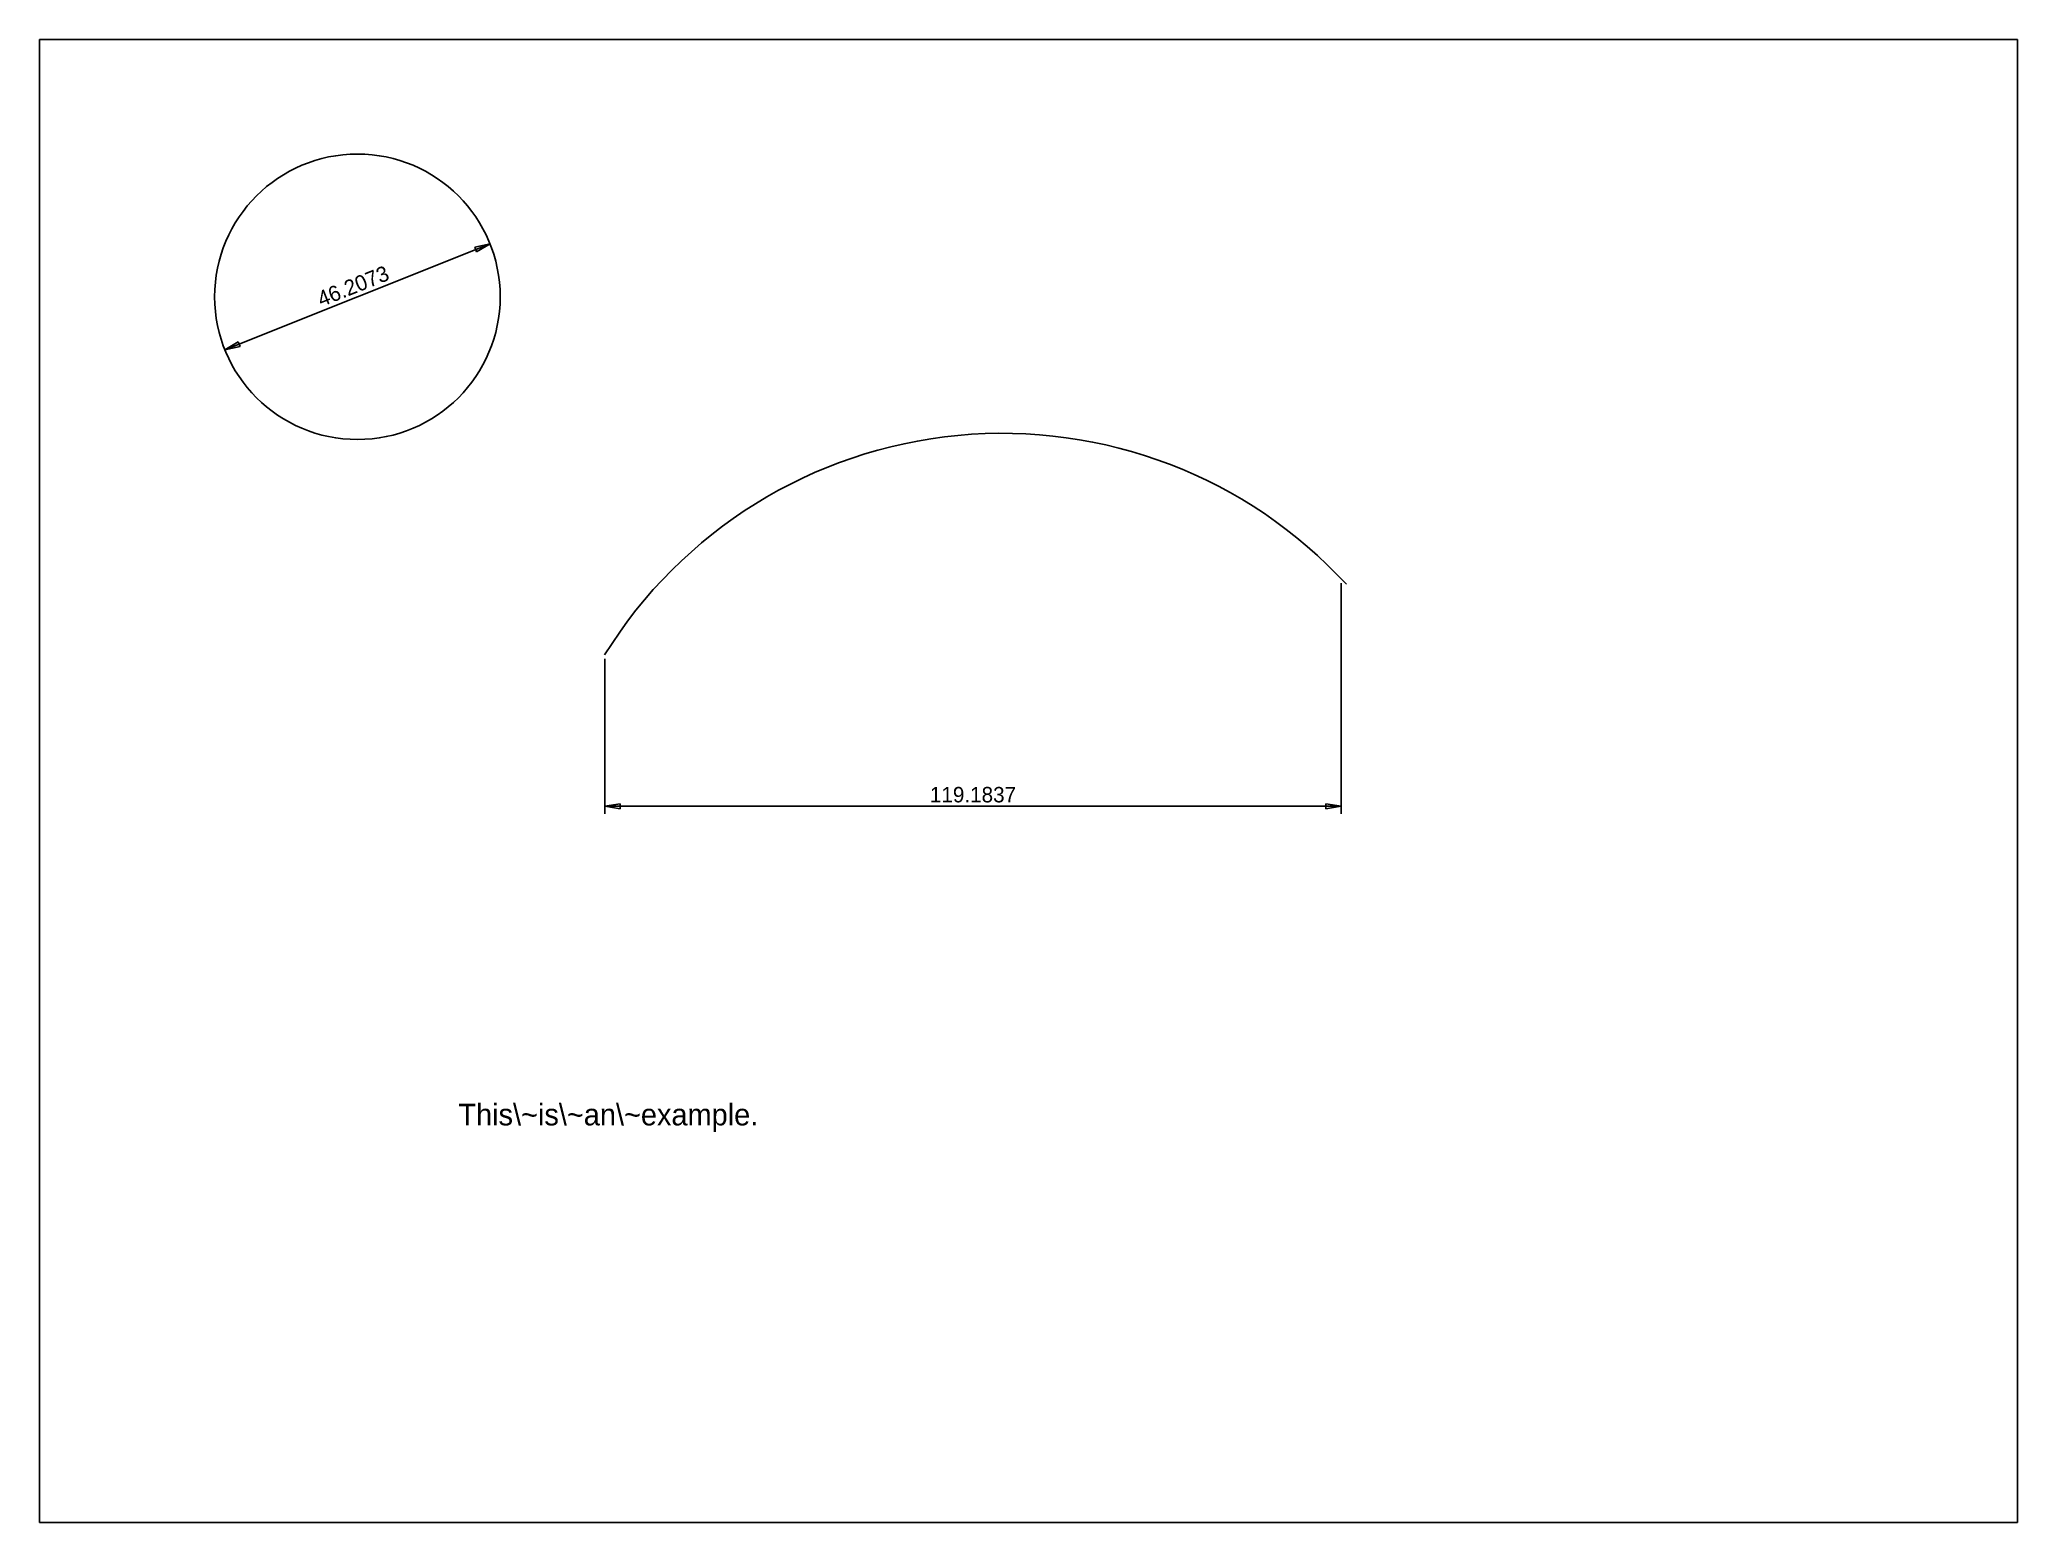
# Model space of a CAD drawing. Extents: x 0 to 320, y 0 to 240.
import ezdxf
from ezdxf.enums import TextEntityAlignment as Align

# ---------------------------------------------------------------- set-up
doc = ezdxf.new("R2010")
doc.units = 0
doc.layers.get('0').update_dxf_attribs({"linetype": 'CONTINUOUS'})
doc.styles.get("Standard").update_dxf_attribs({"font": 'txt', "width": 0.75})

msp = doc.modelspace()

# ---------------------------------------------------------------- linework, layer by layer
for p, q in [((320, 240), (0, 240)), ((0, 240), (0, 0)), ((0, 240), (0, 240)), ((0, 240), (0, 0)), ((0, 0), (0, 240)), ((320, 0), (320, 240)), ((29.98, 189.79), (72.88, 206.95)), ((70.4, 206.41), (72.88, 206.95)), ((70.71, 205.63), (70.4, 206.41)), ((72.88, 206.95), (70.71, 205.63)), ((29.98, 189.79), (32.14, 191.1)), ((32.45, 190.33), (29.98, 189.79)), ((32.14, 191.1), (32.45, 190.33)), ((210.61, 152.03), (210.61, 114.67)), ((91.43, 139.78), (91.43, 114.67)), ((0, 130), (0, 130)), ((91.43, 115.92), (93.93, 116.33)), ((91.43, 115.92), (210.61, 115.92)), ((93.93, 115.5), (91.43, 115.92)), ((93.93, 116.33), (93.93, 115.5)), ((208.11, 115.5), (208.11, 116.33)), ((208.11, 116.33), (210.61, 115.92)), ((210.61, 115.92), (208.11, 115.5)), ((0, 0), (320, 0)), ((0, 0), (0, 0))]:
    msp.add_line(p, q)
msp.add_circle((51.43, 198.37), 23.1)
msp.add_arc((155.76, 100.63), 75.64, 42.6081, 148.2726)

# ---------------------------------------------------------------- texts
msp.add_text('46.2073', height=2.5, rotation=21.8014).set_placement((50.73, 200.11), align=Align.MIDDLE_CENTER)
msp.add_text('119.1837', height=2.5).set_placement((151.02, 117.79), align=Align.MIDDLE_CENTER)
msp.add_text('This\\~is\\~an\\~example.', height=3.5).set_placement((67.76, 67.76), align=Align.TOP_LEFT)

doc.saveas('drawing.dxf')
